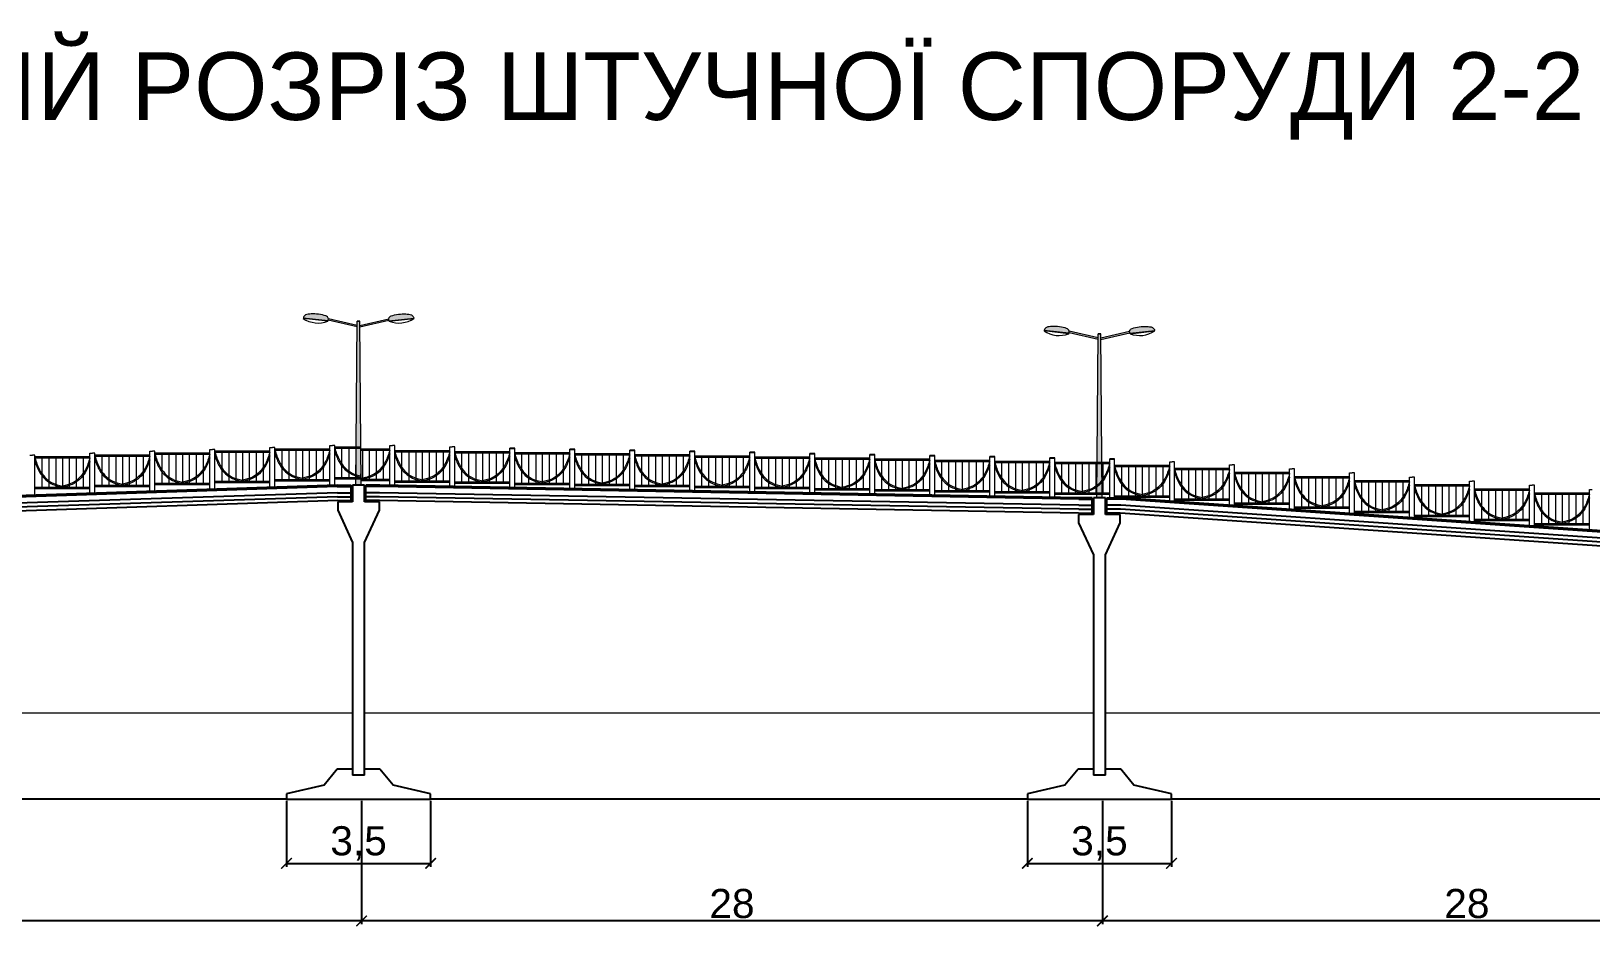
# Model space of a CAD drawing. Header units: millimetres. Extents: x -2123 to 5424, y -1286 to 835.
# Drawn here: x 4724.5 to 4783.4, y -855 to -821.2 of the extents above; entities that cross this region are included whole.
import ezdxf

# ---------------------------------------------------------------- set-up
doc = ezdxf.new("R2010")
doc.units = ezdxf.units.MM
doc.layers.get('0').update_dxf_attribs({"lineweight": 15})
doc.layers.add('дорога', color=126, linetype='Continuous', lineweight=25)
doc.layers.add('Текст', color=7, linetype='Continuous', lineweight=15)
doc.layers.add('размери', color=250, linetype='Continuous')
doc.layers.add('розрізи', color=7, linetype='Continuous')
doc.styles.get("Standard").update_dxf_attribs({"font": 'arial.ttf'})
doc.dimstyles.new('Переход', dxfattribs={"dimscale": 0.1, "dimtxt": 11, "dimasz": 4, "dimexe": 1.25, "dimexo": 0.625, "dimgap": 0.9, "dimtad": 1, "dimtxsty": 'Standard', "dimblk": 'ARCHTICK', "dimcen": 2.5, "dimadec": 0, "dimazin": 0, "dimtfac": 1, "dimtmove": 0, "dimatfit": 3, "dimldrblk": 'ARCHTICK', "dimfxl": 1, "dimarcsym": 0})

# ---------------------------------------------------------------- blocks, each defined once
blk = doc.blocks.new('_ArchTick')
at = {"color": 0, "linetype": 'ByBlock', "const_width": 0.15}
blk.add_lwpolyline([(-0.5, -0.5), (0.5, 0.5)], dxfattribs=at)
blk = doc.blocks.new('*D855')
at = {"layer": 'Defpoints', "color": 0, "lineweight": 20, "transparency": 16777216}
for p in [(4762.142, -850.188), (4767.59, -850.188), (4767.59, -852.616)]:
    blk.add_point(p, dxfattribs=at)
at = {"layer": 'Текст', "color": 0, "lineweight": -2, "transparency": 16777216}
for p, q in [((4762.142, -850.25), (4762.142, -852.741)), ((4767.59, -850.25), (4767.59, -852.741)), ((4762.142, -852.616), (4767.59, -852.616))]:
    blk.add_line(p, q, dxfattribs=at)
at = {"layer": 'Текст', "color": 0, "lineweight": -2, "transparency": 16777216, "xscale": 0.4, "yscale": 0.4, "zscale": 0.4, "rotation": 180}
blk.add_blockref('_ArchTick', (4762.142, -852.616), dxfattribs=at)
at = {"layer": 'Текст', "color": 0, "lineweight": -2, "transparency": 16777216, "xscale": 0.4, "yscale": 0.4, "zscale": 0.4}
blk.add_blockref('_ArchTick', (4767.59, -852.616), dxfattribs=at)
at = {"layer": 'Текст', "color": 0, "transparency": 16777216, "insert": (4764.866, -851.865), "char_height": 1.1, "attachment_point": 5}
blk.add_mtext('3,5', dxfattribs=at)
blk = doc.blocks.new('*D857')
at = {"layer": 'Defpoints', "color": 0, "lineweight": 20, "transparency": 16777216}
for p in [(4764.979, -850.188), (4792.979, -850.188), (4764.979, -854.791)]:
    blk.add_point(p, dxfattribs=at)
at = {"layer": 'Текст', "color": 0, "lineweight": -2, "transparency": 16777216}
for p, q in [((4764.979, -850.25), (4764.979, -854.916)), ((4792.979, -850.25), (4792.979, -854.916)), ((4792.979, -854.791), (4764.979, -854.791))]:
    blk.add_line(p, q, dxfattribs=at)
at = {"layer": 'Текст', "color": 0, "lineweight": -2, "transparency": 16777216, "xscale": 0.4, "yscale": 0.4, "zscale": 0.4, "rotation": 180}
blk.add_blockref('_ArchTick', (4764.979, -854.791), dxfattribs=at)
at = {"layer": 'Текст', "color": 0, "lineweight": -2, "transparency": 16777216, "xscale": 0.4, "yscale": 0.4, "zscale": 0.4}
blk.add_blockref('_ArchTick', (4792.979, -854.791), dxfattribs=at)
at = {"layer": 'Текст', "color": 0, "transparency": 16777216, "insert": (4778.754, -854.139), "char_height": 1.1, "attachment_point": 5}
blk.add_mtext('28', dxfattribs=at)
blk = doc.blocks.new('*D858')
at = {"layer": 'Defpoints', "color": 0, "lineweight": 20, "transparency": 16777216}
for p in [(4736.979, -850.188), (4764.979, -850.188), (4736.979, -854.791)]:
    blk.add_point(p, dxfattribs=at)
at = {"layer": 'Текст', "color": 0, "lineweight": -2, "transparency": 16777216}
for p, q in [((4736.979, -850.25), (4736.979, -854.916)), ((4764.979, -850.25), (4764.979, -854.916)), ((4764.979, -854.791), (4736.979, -854.791))]:
    blk.add_line(p, q, dxfattribs=at)
at = {"layer": 'Текст', "color": 0, "lineweight": -2, "transparency": 16777216, "xscale": 0.4, "yscale": 0.4, "zscale": 0.4, "rotation": 180}
blk.add_blockref('_ArchTick', (4736.979, -854.791), dxfattribs=at)
at = {"layer": 'Текст', "color": 0, "lineweight": -2, "transparency": 16777216, "xscale": 0.4, "yscale": 0.4, "zscale": 0.4}
blk.add_blockref('_ArchTick', (4764.979, -854.791), dxfattribs=at)
at = {"layer": 'Текст', "color": 0, "transparency": 16777216, "insert": (4750.979, -854.139), "char_height": 1.1, "attachment_point": 5}
blk.add_mtext('28', dxfattribs=at)
blk = doc.blocks.new('*D859')
at = {"layer": 'Defpoints', "color": 0, "lineweight": 20, "transparency": 16777216}
for p in [(4708.979, -850.188), (4736.979, -850.188), (4708.979, -854.791)]:
    blk.add_point(p, dxfattribs=at)
at = {"layer": 'Текст', "color": 0, "lineweight": -2, "transparency": 16777216}
for p, q in [((4708.979, -850.25), (4708.979, -854.916)), ((4736.979, -850.25), (4736.979, -854.916)), ((4736.979, -854.791), (4708.979, -854.791))]:
    blk.add_line(p, q, dxfattribs=at)
at = {"layer": 'Текст', "color": 0, "lineweight": -2, "transparency": 16777216, "xscale": 0.4, "yscale": 0.4, "zscale": 0.4, "rotation": 180}
blk.add_blockref('_ArchTick', (4708.979, -854.791), dxfattribs=at)
at = {"layer": 'Текст', "color": 0, "lineweight": -2, "transparency": 16777216, "xscale": 0.4, "yscale": 0.4, "zscale": 0.4}
blk.add_blockref('_ArchTick', (4736.979, -854.791), dxfattribs=at)
at = {"layer": 'Текст', "color": 0, "transparency": 16777216, "insert": (4722.979, -854.139), "char_height": 1.1, "attachment_point": 5}
blk.add_mtext('28', dxfattribs=at)
blk = doc.blocks.new('*D866')
at = {"layer": 'Defpoints', "color": 0, "lineweight": 20, "transparency": 16777216}
for p in [(4734.142, -850.188), (4739.59, -850.188), (4739.59, -852.616)]:
    blk.add_point(p, dxfattribs=at)
at = {"layer": 'Текст', "color": 0, "lineweight": -2, "transparency": 16777216}
for p, q in [((4734.142, -850.25), (4734.142, -852.741)), ((4739.59, -850.25), (4739.59, -852.741)), ((4734.142, -852.616), (4739.59, -852.616))]:
    blk.add_line(p, q, dxfattribs=at)
at = {"layer": 'Текст', "color": 0, "lineweight": -2, "transparency": 16777216, "xscale": 0.4, "yscale": 0.4, "zscale": 0.4, "rotation": 180}
blk.add_blockref('_ArchTick', (4734.142, -852.616), dxfattribs=at)
at = {"layer": 'Текст', "color": 0, "lineweight": -2, "transparency": 16777216, "xscale": 0.4, "yscale": 0.4, "zscale": 0.4}
blk.add_blockref('_ArchTick', (4739.59, -852.616), dxfattribs=at)
at = {"layer": 'Текст', "color": 0, "transparency": 16777216, "insert": (4736.866, -851.865), "char_height": 1.1, "attachment_point": 5}
blk.add_mtext('3,5', dxfattribs=at)

msp = doc.modelspace()

# ---------------------------------------------------------------- hatches: boundary and pattern name
at = {"layer": 'дорога', "lineweight": 5}
h = msp.add_hatch(color=0, dxfattribs=at)
h.dxf.hatch_style = 2
h.paths.add_polyline_path([(4736.965, -838.136), (4736.767, -838.138), (4736.765, -838.335), (4736.967, -838.335)])
h.paths.add_polyline_path([(4736.815, -832.136), (4736.915, -832.136), (4736.965, -838.136), (4736.765, -838.136)])
edge = h.paths.add_edge_path()
edge.add_spline(control_points=[(4738.015, -832.116), (4738.008, -832.098), (4738.005, -832.075), (4738.004, -832.045)], knot_values=[411.134828, 411.134828, 411.134828, 411.134828, 430.443611, 430.443611, 430.443611, 430.443611], degree=3, periodic=0)
edge.add_spline(control_points=[(4738.004, -832.045), (4738.027, -831.974), (4738.089, -831.927), (4738.414, -831.859), (4738.628, -831.862), (4738.847, -831.867), (4738.93, -831.949), (4738.951, -832.006), (4738.954, -832.016)], knot_values=[0, 0, 0, 0, 32.530138, 77.21019, 130.242015, 174.657331, 196.410436, 202.267979, 202.267979, 202.267979, 202.267979], degree=3, periodic=0)
edge.add_line((4738.954, -832.016), (4738.015, -832.116))
edge = h.paths.add_edge_path()
edge.add_spline(control_points=[(4738.004, -832.045), (4738.005, -832.067), (4738.007, -832.085), (4738.01, -832.1)], knot_values=[416.32852, 416.32852, 416.32852, 416.32852, 430.443611, 430.443611, 430.443611, 430.443611], degree=3, periodic=0)
edge.add_line((4738.01, -832.1), (4736.917, -832.352))
edge.add_line((4736.917, -832.352), (4736.916, -832.292))
edge.add_line((4736.916, -832.292), (4738.004, -832.045))
edge = h.paths.add_edge_path()
edge.add_spline(control_points=[(4734.777, -832.016), (4734.78, -832.006), (4734.8, -831.949), (4734.883, -831.867), (4735.102, -831.862), (4735.316, -831.859), (4735.641, -831.927), (4735.703, -831.974), (4735.726, -832.045)], knot_values=[0, 0, 0, 0, 5.857543, 27.610648, 72.025964, 125.057789, 169.737841, 202.267979, 202.267979, 202.267979, 202.267979], degree=3, periodic=0)
edge.add_spline(control_points=[(4735.726, -832.045), (4735.725, -832.075), (4735.722, -832.098), (4735.715, -832.116)], knot_values=[411.134828, 411.134828, 411.134828, 411.134828, 430.443611, 430.443611, 430.443611, 430.443611], degree=3, periodic=0)
edge.add_line((4735.715, -832.116), (4734.777, -832.016))
edge = h.paths.add_edge_path()
edge.add_line((4736.814, -832.292), (4736.813, -832.352))
edge.add_line((4736.813, -832.352), (4735.72, -832.1))
edge.add_spline(control_points=[(4735.72, -832.1), (4735.724, -832.085), (4735.725, -832.067), (4735.726, -832.045)], knot_values=[416.32852, 416.32852, 416.32852, 416.32852, 430.443611, 430.443611, 430.443611, 430.443611], degree=3, periodic=0)
edge.add_line((4735.726, -832.045), (4736.814, -832.292))
h = msp.add_hatch(color=0, dxfattribs=at)
h.dxf.hatch_style = 2
h.paths.add_polyline_path([(4764.965, -838.609), (4764.767, -838.61), (4764.765, -838.807), (4764.967, -838.807)])
h.paths.add_polyline_path([(4764.815, -832.609), (4764.915, -832.609), (4764.965, -838.609), (4764.765, -838.609)])
edge = h.paths.add_edge_path()
edge.add_spline(control_points=[(4766.015, -832.588), (4766.008, -832.571), (4766.005, -832.547), (4766.004, -832.517)], knot_values=[411.134828, 411.134828, 411.134828, 411.134828, 430.443611, 430.443611, 430.443611, 430.443611], degree=3, periodic=0)
edge.add_spline(control_points=[(4766.004, -832.517), (4766.027, -832.446), (4766.089, -832.399), (4766.414, -832.332), (4766.628, -832.334), (4766.847, -832.34), (4766.93, -832.421), (4766.951, -832.478), (4766.954, -832.489)], knot_values=[0, 0, 0, 0, 32.530138, 77.21019, 130.242015, 174.657331, 196.410436, 202.267979, 202.267979, 202.267979, 202.267979], degree=3, periodic=0)
edge.add_line((4766.954, -832.489), (4766.015, -832.588))
edge = h.paths.add_edge_path()
edge.add_spline(control_points=[(4766.004, -832.517), (4766.005, -832.539), (4766.007, -832.557), (4766.01, -832.573)], knot_values=[416.32852, 416.32852, 416.32852, 416.32852, 430.443611, 430.443611, 430.443611, 430.443611], degree=3, periodic=0)
edge.add_line((4766.01, -832.573), (4764.917, -832.825))
edge.add_line((4764.917, -832.825), (4764.916, -832.765))
edge.add_line((4764.916, -832.765), (4766.004, -832.517))
edge = h.paths.add_edge_path()
edge.add_spline(control_points=[(4762.777, -832.489), (4762.78, -832.478), (4762.8, -832.421), (4762.883, -832.34), (4763.102, -832.334), (4763.316, -832.332), (4763.641, -832.399), (4763.703, -832.446), (4763.726, -832.517)], knot_values=[0, 0, 0, 0, 5.857543, 27.610648, 72.025964, 125.057789, 169.737841, 202.267979, 202.267979, 202.267979, 202.267979], degree=3, periodic=0)
edge.add_spline(control_points=[(4763.726, -832.517), (4763.725, -832.547), (4763.722, -832.571), (4763.715, -832.588)], knot_values=[411.134828, 411.134828, 411.134828, 411.134828, 430.443611, 430.443611, 430.443611, 430.443611], degree=3, periodic=0)
edge.add_line((4763.715, -832.588), (4762.777, -832.489))
edge = h.paths.add_edge_path()
edge.add_line((4764.814, -832.765), (4764.813, -832.825))
edge.add_line((4764.813, -832.825), (4763.72, -832.573))
edge.add_spline(control_points=[(4763.72, -832.573), (4763.724, -832.557), (4763.725, -832.539), (4763.726, -832.517)], knot_values=[416.32852, 416.32852, 416.32852, 416.32852, 430.443611, 430.443611, 430.443611, 430.443611], degree=3, periodic=0)
edge.add_line((4763.726, -832.517), (4764.814, -832.765))

# ---------------------------------------------------------------- linework, layer by layer
at = {"color": 0}
for p, q in [((4709.091, -846.925), (4736.641, -846.925)), ((4737.091, -846.925), (4764.641, -846.925)), ((4765.091, -846.925), (4792.641, -846.925))]:
    msp.add_line(p, q, dxfattribs=at)
at = {"layer": 'дорога', "color": 0, "lineweight": 5}
for p, q in [((4735.703, -832.135), (4734.773, -832.033)), ((4735.715, -832.116), (4734.777, -832.016)), ((4736.813, -832.352), (4735.72, -832.1)), ((4736.814, -832.292), (4735.726, -832.045)), ((4736.765, -838.335), (4736.815, -832.136)), ((4736.815, -832.136), (4736.915, -832.136)), ((4736.915, -832.136), (4736.815, -832.136)), ((4736.967, -838.335), (4736.915, -832.136)), ((4736.916, -832.292), (4738.004, -832.045)), ((4736.917, -832.352), (4738.01, -832.1)), ((4738.015, -832.116), (4738.954, -832.016)), ((4738.028, -832.135), (4738.957, -832.033)), ((4736.812, -832.521), (4736.812, -832.521)), ((4736.918, -832.521), (4736.918, -832.521)), ((4763.703, -832.607), (4762.773, -832.505)), ((4763.715, -832.588), (4762.777, -832.489)), ((4764.813, -832.825), (4763.72, -832.573)), ((4764.814, -832.765), (4763.726, -832.517)), ((4764.765, -838.807), (4764.815, -832.609)), ((4764.815, -832.609), (4764.915, -832.609)), ((4764.915, -832.609), (4764.815, -832.609)), ((4764.967, -838.807), (4764.915, -832.609)), ((4764.916, -832.765), (4766.004, -832.517)), ((4764.917, -832.825), (4766.01, -832.573)), ((4766.015, -832.588), (4766.954, -832.489)), ((4766.028, -832.607), (4766.957, -832.505)), ((4764.812, -832.993), (4764.812, -832.993)), ((4764.918, -832.993), (4764.918, -832.993)), ((4731.248, -838.491), (4731.248, -836.976)), ((4731.248, -836.976), (4731.342, -836.976)), ((4731.436, -836.976), (4731.342, -836.976)), ((4731.436, -836.976), (4731.342, -836.976)), ((4731.436, -838.485), (4731.436, -836.976)), ((4733.515, -838.418), (4733.515, -836.902)), ((4733.515, -836.902), (4733.609, -836.902)), ((4733.703, -836.902), (4733.609, -836.902)), ((4733.703, -836.902), (4733.609, -836.902)), ((4733.703, -838.412), (4733.703, -836.902)), ((4733.703, -836.957), (4735.782, -836.957)), ((4735.782, -838.344), (4735.782, -836.828)), ((4735.782, -836.828), (4735.876, -836.828)), ((4735.97, -836.828), (4735.876, -836.828)), ((4735.97, -836.828), (4735.876, -836.828)), ((4735.97, -838.338), (4735.97, -836.828)), ((4735.97, -836.883), (4736.955, -836.883)), ((4735.97, -836.933), (4736.955, -836.933)), ((4736.227, -836.933), (4736.227, -838.037)), ((4736.493, -836.933), (4736.493, -838.037)), ((4736.759, -836.933), (4736.759, -838.037)), ((4736.955, -836.955), (4738.049, -836.955)), ((4738.049, -838.342), (4738.049, -836.826)), ((4738.049, -836.826), (4738.143, -836.826)), ((4738.237, -836.826), (4738.143, -836.826)), ((4738.237, -836.826), (4738.143, -836.826)), ((4738.237, -838.345), (4738.237, -836.826)), ((4740.316, -838.386), (4740.316, -836.886)), ((4740.316, -836.886), (4740.41, -836.886)), ((4740.504, -836.886), (4740.41, -836.886)), ((4740.504, -838.386), (4740.504, -836.886)), ((4740.504, -838.386), (4740.504, -836.886)), ((4742.583, -838.426), (4742.583, -836.926)), ((4742.771, -838.426), (4742.771, -836.926)), ((4742.771, -838.426), (4742.771, -836.926)), ((4744.85, -838.467), (4744.85, -836.967)), ((4745.038, -838.467), (4745.038, -836.967)), ((4745.038, -838.467), (4745.038, -836.967)), ((4724.447, -837.197), (4724.541, -837.197)), ((4724.635, -837.197), (4724.541, -837.197)), ((4724.635, -837.197), (4724.541, -837.197)), ((4724.635, -838.707), (4724.635, -837.197)), ((4724.635, -837.252), (4726.714, -837.252)), ((4724.635, -837.302), (4726.714, -837.302)), ((4724.892, -837.302), (4724.892, -838.406)), ((4725.157, -837.302), (4725.157, -838.406)), ((4725.423, -837.302), (4725.423, -838.406)), ((4725.674, -837.302), (4725.674, -838.406)), ((4725.93, -837.302), (4725.93, -838.406)), ((4726.196, -837.302), (4726.196, -838.406)), ((4726.461, -837.302), (4726.461, -838.406)), ((4726.714, -838.639), (4726.714, -837.123)), ((4726.714, -837.123), (4726.808, -837.123)), ((4726.902, -837.123), (4726.808, -837.123)), ((4726.902, -837.123), (4726.808, -837.123)), ((4726.902, -838.633), (4726.902, -837.123)), ((4726.902, -837.179), (4728.981, -837.179)), ((4726.902, -837.229), (4728.981, -837.229)), ((4727.159, -837.229), (4727.159, -838.332)), ((4727.425, -837.229), (4727.425, -838.332)), ((4727.69, -837.229), (4727.69, -838.332)), ((4727.941, -837.229), (4727.941, -838.332)), ((4728.197, -837.229), (4728.197, -838.332)), ((4728.463, -837.229), (4728.463, -838.332)), ((4728.728, -837.229), (4728.728, -838.332)), ((4728.981, -838.565), (4728.981, -837.049)), ((4728.981, -837.049), (4729.075, -837.049)), ((4729.169, -837.049), (4729.075, -837.049)), ((4729.169, -837.049), (4729.075, -837.049)), ((4729.169, -838.559), (4729.169, -837.049)), ((4729.169, -837.105), (4731.248, -837.105)), ((4729.169, -837.155), (4731.248, -837.155)), ((4729.426, -837.155), (4729.426, -838.258)), ((4729.692, -837.155), (4729.692, -838.258)), ((4729.957, -837.155), (4729.957, -838.258)), ((4730.208, -837.155), (4730.208, -838.258)), ((4730.464, -837.155), (4730.464, -838.258)), ((4730.73, -837.155), (4730.73, -838.258)), ((4730.995, -837.155), (4730.995, -838.258)), ((4731.436, -837.031), (4733.515, -837.031)), ((4731.436, -837.081), (4733.515, -837.081)), ((4731.693, -837.081), (4731.693, -838.184)), ((4731.959, -837.081), (4731.959, -838.184)), ((4732.224, -837.081), (4732.224, -838.184)), ((4732.475, -837.081), (4732.475, -838.184)), ((4732.731, -837.081), (4732.731, -838.184)), ((4732.997, -837.081), (4732.997, -838.184)), ((4733.263, -837.081), (4733.263, -838.184)), ((4733.703, -837.007), (4735.782, -837.007)), ((4733.96, -837.007), (4733.96, -838.11)), ((4734.226, -837.007), (4734.226, -838.11)), ((4734.491, -837.007), (4734.491, -838.11)), ((4734.742, -837.007), (4734.742, -838.11)), ((4734.998, -837.007), (4734.998, -838.11)), ((4735.264, -837.007), (4735.264, -838.11)), ((4735.53, -837.007), (4735.53, -838.11)), ((4736.956, -837.005), (4738.049, -837.005)), ((4737.009, -837.005), (4737.009, -838.108)), ((4737.265, -837.005), (4737.265, -838.108)), ((4737.531, -837.005), (4737.531, -838.108)), ((4737.797, -837.005), (4737.797, -838.108)), ((4738.237, -837.015), (4740.316, -837.015)), ((4738.237, -837.065), (4740.316, -837.065)), ((4738.494, -837.065), (4738.494, -838.168)), ((4738.76, -837.065), (4738.76, -838.168)), ((4739.026, -837.065), (4739.026, -838.168)), ((4739.276, -837.065), (4739.276, -838.168)), ((4739.532, -837.065), (4739.532, -838.168)), ((4739.798, -837.065), (4739.798, -838.168)), ((4740.064, -837.065), (4740.064, -838.168)), ((4740.504, -837.055), (4742.583, -837.055)), ((4740.504, -837.105), (4742.583, -837.105)), ((4740.761, -837.105), (4740.761, -838.209)), ((4741.027, -837.105), (4741.027, -838.209)), ((4741.293, -837.105), (4741.293, -838.209)), ((4741.544, -837.105), (4741.544, -838.209)), ((4741.799, -837.105), (4741.799, -838.209)), ((4742.065, -837.105), (4742.065, -838.209)), ((4742.331, -837.105), (4742.331, -838.209)), ((4742.771, -837.096), (4744.85, -837.096)), ((4742.771, -837.146), (4744.85, -837.146)), ((4743.028, -837.146), (4743.028, -838.249)), ((4743.294, -837.146), (4743.294, -838.249)), ((4743.56, -837.146), (4743.56, -838.249)), ((4743.811, -837.146), (4743.811, -838.249)), ((4744.066, -837.146), (4744.066, -838.249)), ((4744.332, -837.146), (4744.332, -838.249)), ((4744.598, -837.146), (4744.598, -838.249)), ((4745.038, -837.136), (4747.117, -837.136)), ((4745.038, -837.186), (4747.117, -837.186)), ((4745.295, -837.186), (4745.295, -838.29)), ((4745.561, -837.186), (4745.561, -838.29)), ((4745.827, -837.186), (4745.827, -838.29)), ((4746.078, -837.186), (4746.078, -838.29)), ((4746.333, -837.186), (4746.333, -838.29)), ((4746.599, -837.186), (4746.599, -838.29)), ((4746.865, -837.186), (4746.865, -838.29)), ((4747.117, -838.507), (4747.117, -837.007)), ((4747.305, -838.507), (4747.305, -837.007)), ((4747.305, -838.507), (4747.305, -837.007)), ((4747.305, -837.177), (4749.384, -837.177)), ((4747.305, -837.227), (4749.384, -837.227)), ((4747.562, -837.227), (4747.562, -838.33)), ((4747.828, -837.227), (4747.828, -838.33)), ((4748.094, -837.227), (4748.094, -838.33)), ((4748.345, -837.227), (4748.345, -838.33)), ((4748.601, -837.227), (4748.601, -838.33)), ((4748.866, -837.227), (4748.866, -838.33)), ((4749.132, -837.227), (4749.132, -838.33)), ((4749.384, -838.548), (4749.384, -837.048)), ((4749.572, -838.548), (4749.572, -837.048)), ((4749.572, -838.548), (4749.572, -837.048)), ((4749.572, -837.217), (4751.651, -837.217)), ((4749.572, -837.267), (4751.651, -837.267)), ((4749.829, -837.267), (4749.829, -838.371)), ((4750.095, -837.267), (4750.095, -838.371)), ((4750.361, -837.267), (4750.361, -838.371)), ((4750.612, -837.267), (4750.612, -838.371)), ((4750.868, -837.267), (4750.868, -838.371)), ((4751.133, -837.267), (4751.133, -838.371)), ((4751.399, -837.267), (4751.399, -838.371)), ((4751.651, -838.588), (4751.651, -837.088)), ((4751.839, -838.588), (4751.839, -837.088)), ((4751.839, -838.588), (4751.839, -837.088)), ((4751.839, -837.258), (4753.918, -837.258)), ((4751.839, -837.308), (4753.918, -837.308)), ((4752.096, -837.308), (4752.096, -838.411)), ((4752.362, -837.308), (4752.362, -838.411)), ((4752.628, -837.308), (4752.628, -838.411)), ((4752.879, -837.308), (4752.879, -838.411)), ((4753.135, -837.308), (4753.135, -838.411)), ((4753.4, -837.308), (4753.4, -838.411)), ((4753.666, -837.308), (4753.666, -838.411)), ((4753.918, -838.629), (4753.918, -837.129)), ((4754.106, -838.629), (4754.106, -837.129)), ((4754.106, -838.629), (4754.106, -837.129)), ((4754.106, -837.298), (4756.185, -837.298)), ((4754.106, -837.348), (4756.185, -837.348)), ((4754.364, -837.348), (4754.364, -838.452)), ((4754.629, -837.348), (4754.629, -838.452)), ((4754.895, -837.348), (4754.895, -838.452)), ((4755.146, -837.348), (4755.146, -838.452)), ((4755.402, -837.348), (4755.402, -838.452)), ((4755.667, -837.348), (4755.667, -838.452)), ((4755.933, -837.348), (4755.933, -838.452)), ((4756.185, -838.669), (4756.185, -837.169)), ((4756.373, -838.669), (4756.373, -837.169)), ((4756.373, -838.669), (4756.373, -837.169)), ((4756.373, -837.339), (4758.452, -837.339)), ((4756.373, -837.389), (4758.452, -837.389)), ((4756.631, -837.389), (4756.631, -838.492)), ((4756.896, -837.389), (4756.896, -838.492)), ((4757.162, -837.389), (4757.162, -838.492)), ((4757.413, -837.389), (4757.413, -838.492)), ((4757.669, -837.389), (4757.669, -838.492)), ((4757.934, -837.389), (4757.934, -838.492)), ((4758.2, -837.389), (4758.2, -838.492)), ((4758.452, -838.71), (4758.452, -837.21)), ((4758.641, -838.71), (4758.641, -837.21)), ((4758.641, -838.71), (4758.641, -837.21)), ((4758.641, -837.379), (4760.72, -837.379)), ((4758.641, -837.429), (4760.72, -837.429)), ((4758.898, -837.429), (4758.898, -838.533)), ((4759.163, -837.429), (4759.163, -838.533)), ((4759.429, -837.429), (4759.429, -838.533)), ((4759.68, -837.429), (4759.68, -838.533)), ((4759.936, -837.429), (4759.936, -838.533)), ((4760.202, -837.429), (4760.202, -838.533)), ((4760.467, -837.429), (4760.467, -838.533)), ((4760.72, -838.75), (4760.72, -837.25)), ((4760.908, -838.75), (4760.908, -837.25)), ((4760.908, -838.75), (4760.908, -837.25)), ((4760.908, -837.42), (4762.987, -837.42)), ((4760.908, -837.47), (4762.987, -837.47)), ((4761.165, -837.47), (4761.165, -838.573)), ((4761.43, -837.47), (4761.43, -838.573)), ((4761.696, -837.47), (4761.696, -838.573)), ((4761.947, -837.47), (4761.947, -838.573)), ((4762.203, -837.47), (4762.203, -838.573)), ((4762.469, -837.47), (4762.469, -838.573)), ((4762.734, -837.47), (4762.734, -838.573)), ((4762.987, -838.791), (4762.987, -837.291)), ((4763.175, -838.791), (4763.175, -837.291)), ((4763.175, -838.791), (4763.175, -837.291)), ((4763.175, -837.46), (4765.254, -837.46)), ((4763.175, -837.51), (4765.254, -837.51)), ((4763.432, -837.51), (4763.432, -838.614)), ((4763.698, -837.51), (4763.698, -838.614)), ((4763.963, -837.51), (4763.963, -838.614)), ((4764.214, -837.51), (4764.214, -838.614)), ((4764.47, -837.51), (4764.47, -838.614)), ((4764.736, -837.51), (4764.736, -838.614)), ((4765.001, -837.51), (4765.001, -838.614)), ((4765.254, -838.807), (4765.254, -837.331)), ((4765.442, -838.807), (4765.442, -837.331)), ((4765.442, -838.807), (4765.442, -837.331)), ((4765.442, -837.574), (4767.521, -837.574)), ((4767.521, -838.932), (4767.521, -837.445)), ((4767.521, -837.445), (4767.615, -837.445)), ((4767.709, -837.445), (4767.615, -837.445)), ((4767.709, -837.445), (4767.615, -837.445)), ((4767.709, -838.945), (4767.709, -837.445)), ((4769.788, -839.087), (4769.788, -837.558)), ((4769.788, -837.558), (4769.882, -837.558)), ((4769.976, -837.558), (4769.882, -837.558)), ((4769.976, -837.558), (4769.882, -837.558)), ((4769.976, -839.1), (4769.976, -837.558)), ((4733.703, -838.11), (4735.782, -838.11)), ((4733.703, -838.16), (4735.782, -838.16)), ((4735.97, -838.037), (4736.964, -838.037)), ((4735.97, -838.087), (4736.965, -838.087)), ((4736.965, -838.108), (4738.049, -838.108)), ((4736.965, -838.158), (4738.049, -838.158)), ((4738.237, -838.168), (4740.316, -838.168)), ((4765.442, -837.624), (4767.521, -837.624)), ((4765.699, -837.624), (4765.699, -838.727)), ((4765.965, -837.624), (4765.965, -838.727)), ((4766.23, -837.624), (4766.23, -838.727)), ((4766.481, -837.624), (4766.481, -838.727)), ((4766.737, -837.624), (4766.737, -838.727)), ((4767.003, -837.624), (4767.003, -838.727)), ((4767.268, -837.624), (4767.268, -838.727)), ((4767.709, -837.688), (4769.788, -837.688)), ((4767.709, -837.738), (4769.788, -837.738)), ((4767.966, -837.738), (4767.966, -838.841)), ((4768.232, -837.738), (4768.232, -838.841)), ((4768.497, -837.738), (4768.497, -838.841)), ((4768.748, -837.738), (4768.748, -838.841)), ((4769.004, -837.738), (4769.004, -838.841)), ((4769.27, -837.738), (4769.27, -838.841)), ((4769.536, -837.738), (4769.536, -838.841)), ((4769.976, -837.843), (4772.055, -837.843)), ((4769.976, -837.893), (4772.055, -837.893)), ((4770.233, -837.893), (4770.233, -838.996)), ((4770.499, -837.893), (4770.499, -838.996)), ((4770.764, -837.893), (4770.764, -838.996)), ((4771.015, -837.893), (4771.015, -838.996)), ((4771.271, -837.893), (4771.271, -838.996)), ((4771.537, -837.893), (4771.537, -838.996)), ((4771.803, -837.893), (4771.803, -838.996)), ((4772.055, -839.242), (4772.055, -837.714)), ((4772.055, -837.714), (4772.149, -837.714)), ((4772.243, -837.714), (4772.149, -837.714)), ((4772.243, -837.714), (4772.149, -837.714)), ((4772.243, -839.255), (4772.243, -837.714)), ((4772.243, -837.998), (4774.322, -837.998)), ((4772.243, -838.048), (4774.322, -838.048)), ((4772.5, -838.048), (4772.5, -839.151)), ((4772.766, -838.048), (4772.766, -839.151)), ((4773.031, -838.048), (4773.031, -839.151)), ((4773.282, -838.048), (4773.282, -839.151)), ((4773.538, -838.048), (4773.538, -839.151)), ((4773.804, -838.048), (4773.804, -839.151)), ((4774.07, -838.048), (4774.07, -839.151)), ((4774.322, -839.398), (4774.322, -837.869)), ((4774.322, -837.869), (4774.416, -837.869)), ((4774.51, -837.869), (4774.416, -837.869)), ((4774.51, -837.869), (4774.416, -837.869)), ((4774.51, -839.41), (4774.51, -837.869)), ((4774.51, -838.153), (4776.589, -838.153)), ((4776.589, -839.553), (4776.589, -838.024)), ((4776.589, -838.024), (4776.683, -838.024)), ((4776.777, -838.024), (4776.683, -838.024)), ((4776.777, -838.024), (4776.683, -838.024)), ((4776.777, -839.566), (4776.777, -838.024)), ((4724.635, -838.406), (4726.714, -838.406)), ((4724.635, -838.456), (4726.714, -838.456)), ((4726.902, -838.332), (4728.981, -838.332)), ((4726.902, -838.382), (4728.981, -838.382)), ((4729.169, -838.258), (4731.248, -838.258)), ((4729.169, -838.308), (4731.248, -838.308)), ((4731.436, -838.184), (4733.515, -838.184)), ((4731.436, -838.234), (4733.515, -838.234)), ((4738.237, -838.218), (4740.316, -838.218)), ((4740.504, -838.209), (4742.583, -838.209)), ((4740.504, -838.259), (4742.583, -838.259)), ((4742.771, -838.249), (4744.85, -838.249)), ((4742.771, -838.299), (4744.85, -838.299)), ((4745.038, -838.29), (4747.117, -838.29)), ((4745.038, -838.34), (4747.117, -838.34)), ((4747.305, -838.33), (4749.384, -838.33)), ((4747.305, -838.38), (4749.384, -838.38)), ((4749.572, -838.371), (4751.651, -838.371)), ((4749.572, -838.421), (4751.651, -838.421)), ((4751.839, -838.411), (4753.918, -838.411)), ((4751.839, -838.461), (4753.918, -838.461)), ((4754.106, -838.452), (4756.185, -838.452)), ((4754.106, -838.502), (4756.185, -838.502)), ((4756.373, -838.492), (4758.452, -838.492)), ((4756.373, -838.542), (4758.452, -838.542)), ((4758.641, -838.533), (4760.72, -838.533)), ((4758.641, -838.583), (4760.72, -838.583)), ((4760.908, -838.573), (4762.987, -838.573)), ((4760.908, -838.623), (4762.987, -838.623)), ((4763.175, -838.614), (4765.254, -838.614)), ((4763.175, -838.664), (4765.254, -838.664)), ((4765.442, -838.727), (4767.521, -838.727)), ((4774.51, -838.203), (4776.589, -838.203)), ((4774.767, -838.203), (4774.767, -839.306)), ((4775.033, -838.203), (4775.033, -839.306)), ((4775.299, -838.203), (4775.299, -839.306)), ((4775.549, -838.203), (4775.549, -839.306)), ((4775.805, -838.203), (4775.805, -839.306)), ((4776.071, -838.203), (4776.071, -839.306)), ((4776.337, -838.203), (4776.337, -839.306)), ((4776.777, -838.308), (4778.856, -838.308)), ((4776.777, -838.358), (4778.856, -838.358)), ((4777.034, -838.358), (4777.034, -839.462)), ((4777.3, -838.358), (4777.3, -839.462)), ((4777.566, -838.358), (4777.566, -839.462)), ((4777.816, -838.358), (4777.816, -839.462)), ((4778.072, -838.358), (4778.072, -839.462)), ((4778.338, -838.358), (4778.338, -839.462)), ((4778.604, -838.358), (4778.604, -839.462)), ((4778.856, -839.708), (4778.856, -838.179)), ((4778.856, -838.179), (4778.95, -838.179)), ((4779.044, -838.179), (4778.95, -838.179)), ((4779.044, -838.179), (4778.95, -838.179)), ((4779.044, -839.721), (4779.044, -838.179)), ((4779.044, -838.463), (4781.123, -838.463)), ((4779.044, -838.513), (4781.123, -838.513)), ((4779.301, -838.513), (4779.301, -839.617)), ((4779.567, -838.513), (4779.567, -839.617)), ((4779.833, -838.513), (4779.833, -839.617)), ((4780.084, -838.513), (4780.084, -839.617)), ((4780.339, -838.513), (4780.339, -839.617)), ((4780.605, -838.513), (4780.605, -839.617)), ((4780.871, -838.513), (4780.871, -839.617)), ((4781.123, -839.863), (4781.123, -838.334)), ((4781.123, -838.334), (4781.217, -838.334)), ((4781.311, -838.334), (4781.217, -838.334)), ((4781.311, -838.334), (4781.217, -838.334)), ((4781.311, -839.876), (4781.311, -838.334)), ((4781.311, -838.619), (4783.39, -838.619)), ((4781.311, -838.669), (4783.39, -838.669)), ((4781.568, -838.669), (4781.568, -839.772)), ((4781.834, -838.669), (4781.834, -839.772)), ((4782.1, -838.669), (4782.1, -839.772)), ((4782.351, -838.669), (4782.351, -839.772)), ((4782.606, -838.669), (4782.606, -839.772)), ((4782.872, -838.669), (4782.872, -839.772)), ((4783.138, -838.669), (4783.138, -839.772)), ((4783.39, -840.018), (4783.39, -838.489)), ((4783.39, -838.489), (4783.484, -838.489)), ((4765.442, -838.777), (4767.521, -838.777)), ((4767.709, -838.841), (4769.788, -838.841)), ((4767.709, -838.891), (4769.788, -838.891)), ((4769.976, -838.996), (4772.055, -838.996)), ((4769.976, -839.046), (4772.055, -839.046)), ((4772.243, -839.151), (4774.322, -839.151)), ((4772.243, -839.201), (4774.322, -839.201)), ((4774.51, -839.306), (4776.589, -839.306)), ((4774.51, -839.356), (4776.589, -839.356)), ((4776.777, -839.462), (4778.856, -839.462)), ((4776.777, -839.512), (4778.856, -839.512)), ((4779.044, -839.617), (4781.123, -839.617)), ((4779.044, -839.667), (4781.123, -839.667)), ((4781.311, -839.772), (4783.39, -839.772)), ((4781.311, -839.822), (4783.39, -839.822))]:
    msp.add_line(p, q, dxfattribs=at)
for centre, start, end in [((4735.335, -831.202), 235.91908, 291.52353), ((4738.395, -831.202), 248.47647, 304.08092), ((4763.335, -831.675), 235.91908, 291.52353), ((4766.395, -831.675), 248.47647, 304.08092)]:
    msp.add_arc(centre, 1.002, start, end, dxfattribs=at)
for points, knots in [([(4735.726, -832.045), (4735.703, -831.974), (4735.641, -831.927), (4735.316, -831.859), (4735.102, -831.862), (4734.883, -831.867), (4734.797, -831.953), (4734.775, -832.019), (4734.773, -832.033)], [0, 0, 0, 0, 32.530138, 77.21019, 130.242015, 174.657331, 196.410436, 205.373259, 205.373259, 205.373259, 205.373259]), ([(4735.703, -832.135), (4735.703, -832.134), (4735.72, -832.117), (4735.725, -832.086), (4735.726, -832.045)], [402.843137, 402.843137, 402.843137, 402.843137, 403.371236, 430.443611, 430.443611, 430.443611, 430.443611]), ([(4738.004, -832.045), (4738.027, -831.974), (4738.089, -831.927), (4738.414, -831.859), (4738.628, -831.862), (4738.847, -831.867), (4738.934, -831.953), (4738.955, -832.019), (4738.957, -832.033)], [0, 0, 0, 0, 32.530138, 77.21019, 130.242015, 174.657331, 196.410436, 205.373259, 205.373259, 205.373259, 205.373259]), ([(4738.028, -832.135), (4738.027, -832.134), (4738.01, -832.117), (4738.006, -832.086), (4738.004, -832.045)], [402.843137, 402.843137, 402.843137, 402.843137, 403.371236, 430.443611, 430.443611, 430.443611, 430.443611]), ([(4763.726, -832.517), (4763.703, -832.446), (4763.641, -832.399), (4763.316, -832.332), (4763.102, -832.334), (4762.883, -832.34), (4762.797, -832.425), (4762.775, -832.491), (4762.773, -832.505)], [0, 0, 0, 0, 32.530138, 77.21019, 130.242015, 174.657331, 196.410436, 205.373259, 205.373259, 205.373259, 205.373259]), ([(4763.703, -832.607), (4763.703, -832.607), (4763.72, -832.589), (4763.725, -832.559), (4763.726, -832.517)], [402.843137, 402.843137, 402.843137, 402.843137, 403.371236, 430.443611, 430.443611, 430.443611, 430.443611]), ([(4766.004, -832.517), (4766.027, -832.446), (4766.089, -832.399), (4766.414, -832.332), (4766.628, -832.334), (4766.847, -832.34), (4766.934, -832.425), (4766.955, -832.491), (4766.957, -832.505)], [0, 0, 0, 0, 32.530138, 77.21019, 130.242015, 174.657331, 196.410436, 205.373259, 205.373259, 205.373259, 205.373259]), ([(4766.028, -832.607), (4766.027, -832.607), (4766.01, -832.589), (4766.006, -832.559), (4766.004, -832.517)], [402.843137, 402.843137, 402.843137, 402.843137, 403.371236, 430.443611, 430.443611, 430.443611, 430.443611]), ([(4735.97, -836.933), (4736.018, -837.084), (4736.138, -837.453), (4736.505, -837.867), (4736.847, -837.957), (4736.964, -837.985)], [0, 0, 0, 0, 0.4744, 1.16735, 1.525154, 1.525154, 1.525154, 1.525154]), ([(4735.97, -837.071), (4736.022, -837.215), (4736.149, -837.565), (4736.53, -837.924), (4736.854, -838.003), (4736.964, -838.027)], [0, 0, 0, 0, 0.457419, 1.114137, 1.451089, 1.451089, 1.451089, 1.451089])]:
    msp.add_open_spline(points, degree=3, knots=knots, dxfattribs=at)
for points in [[(4724.635, -837.302), (4724.807, -837.744), (4725.289, -838.242), (4725.674, -838.364)], [(4724.635, -837.441), (4724.819, -837.859), (4725.306, -838.299), (4725.674, -838.406)], [(4726.714, -837.302), (4726.541, -837.744), (4726.059, -838.242), (4725.674, -838.364)], [(4726.714, -837.441), (4726.529, -837.859), (4726.042, -838.299), (4725.674, -838.406)], [(4726.902, -837.229), (4727.074, -837.671), (4727.556, -838.168), (4727.941, -838.291)], [(4726.902, -837.367), (4727.086, -837.785), (4727.573, -838.226), (4727.941, -838.332)], [(4728.981, -837.229), (4728.808, -837.671), (4728.326, -838.168), (4727.941, -838.291)], [(4728.981, -837.367), (4728.796, -837.785), (4728.309, -838.226), (4727.941, -838.332)], [(4729.169, -837.155), (4729.341, -837.597), (4729.823, -838.094), (4730.208, -838.217)], [(4729.169, -837.293), (4729.353, -837.711), (4729.84, -838.152), (4730.208, -838.258)], [(4731.248, -837.155), (4731.076, -837.597), (4730.593, -838.094), (4730.208, -838.217)], [(4731.248, -837.293), (4731.063, -837.711), (4730.576, -838.152), (4730.208, -838.258)], [(4731.436, -837.081), (4731.608, -837.523), (4732.09, -838.021), (4732.475, -838.143)], [(4731.436, -837.219), (4731.62, -837.638), (4732.108, -838.078), (4732.475, -838.184)], [(4733.515, -837.081), (4733.343, -837.523), (4732.86, -838.021), (4732.475, -838.143)], [(4733.515, -837.219), (4733.33, -837.638), (4732.843, -838.078), (4732.475, -838.184)], [(4733.703, -837.007), (4733.875, -837.449), (4734.357, -837.947), (4734.742, -838.069)], [(4733.703, -837.145), (4733.887, -837.564), (4734.375, -838.004), (4734.742, -838.11)], [(4735.782, -837.007), (4735.61, -837.449), (4735.127, -837.947), (4734.742, -838.069)], [(4735.782, -837.145), (4735.597, -837.564), (4735.11, -838.004), (4734.742, -838.11)], [(4738.049, -837.005), (4737.877, -837.447), (4737.394, -837.945), (4736.965, -838.077)], [(4738.049, -837.143), (4737.864, -837.562), (4737.377, -838.002), (4736.965, -838.108)], [(4738.237, -837.065), (4738.409, -837.507), (4738.891, -838.004), (4739.276, -838.127)], [(4738.237, -837.203), (4738.422, -837.621), (4738.909, -838.062), (4739.276, -838.168)], [(4740.316, -837.065), (4740.144, -837.507), (4739.661, -838.004), (4739.276, -838.127)], [(4740.316, -837.203), (4740.131, -837.621), (4739.644, -838.062), (4739.276, -838.168)], [(4740.504, -837.105), (4740.676, -837.547), (4741.159, -838.045), (4741.544, -838.167)], [(4740.504, -837.243), (4740.689, -837.662), (4741.176, -838.102), (4741.544, -838.209)], [(4742.583, -837.105), (4742.411, -837.547), (4741.929, -838.045), (4741.544, -838.167)], [(4742.583, -837.243), (4742.398, -837.662), (4741.911, -838.102), (4741.544, -838.209)], [(4742.771, -837.146), (4742.943, -837.588), (4743.426, -838.085), (4743.811, -838.208)], [(4742.771, -837.284), (4742.956, -837.702), (4743.443, -838.143), (4743.811, -838.249)], [(4744.85, -837.146), (4744.678, -837.588), (4744.196, -838.085), (4743.811, -838.208)], [(4744.85, -837.284), (4744.666, -837.702), (4744.178, -838.143), (4743.811, -838.249)], [(4745.038, -837.186), (4745.21, -837.628), (4745.693, -838.126), (4746.078, -838.248)], [(4745.038, -837.324), (4745.223, -837.743), (4745.71, -838.183), (4746.078, -838.29)], [(4747.117, -837.186), (4746.945, -837.628), (4746.463, -838.126), (4746.078, -838.248)], [(4747.117, -837.324), (4746.933, -837.743), (4746.445, -838.183), (4746.078, -838.29)], [(4747.305, -837.227), (4747.477, -837.669), (4747.96, -838.166), (4748.345, -838.289)], [(4747.305, -837.365), (4747.49, -837.783), (4747.977, -838.224), (4748.345, -838.33)], [(4749.384, -837.227), (4749.212, -837.669), (4748.73, -838.166), (4748.345, -838.289)], [(4749.384, -837.365), (4749.2, -837.783), (4748.712, -838.224), (4748.345, -838.33)], [(4749.572, -837.267), (4749.744, -837.709), (4750.227, -838.207), (4750.612, -838.329)], [(4749.572, -837.405), (4749.757, -837.824), (4750.244, -838.264), (4750.612, -838.371)], [(4751.651, -837.267), (4751.479, -837.709), (4750.997, -838.207), (4750.612, -838.329)], [(4751.651, -837.405), (4751.467, -837.824), (4750.98, -838.264), (4750.612, -838.371)], [(4751.839, -837.308), (4752.012, -837.75), (4752.494, -838.247), (4752.879, -838.37)], [(4751.839, -837.446), (4752.024, -837.865), (4752.511, -838.305), (4752.879, -838.411)], [(4753.918, -837.308), (4753.746, -837.75), (4753.264, -838.247), (4752.879, -838.37)], [(4753.918, -837.446), (4753.734, -837.865), (4753.247, -838.305), (4752.879, -838.411)], [(4754.106, -837.348), (4754.279, -837.79), (4754.761, -838.288), (4755.146, -838.41)], [(4754.106, -837.487), (4754.291, -837.905), (4754.778, -838.345), (4755.146, -838.452)], [(4756.185, -837.348), (4756.013, -837.79), (4755.531, -838.288), (4755.146, -838.41)], [(4756.185, -837.487), (4756.001, -837.905), (4755.514, -838.345), (4755.146, -838.452)], [(4756.373, -837.389), (4756.546, -837.831), (4757.028, -838.329), (4757.413, -838.451)], [(4756.373, -837.527), (4756.558, -837.946), (4757.045, -838.386), (4757.413, -838.492)], [(4758.452, -837.389), (4758.28, -837.831), (4757.798, -838.329), (4757.413, -838.451)], [(4758.452, -837.527), (4758.268, -837.946), (4757.781, -838.386), (4757.413, -838.492)], [(4758.641, -837.429), (4758.813, -837.871), (4759.295, -838.369), (4759.68, -838.491)], [(4758.641, -837.568), (4758.825, -837.986), (4759.312, -838.426), (4759.68, -838.533)], [(4760.72, -837.429), (4760.547, -837.871), (4760.065, -838.369), (4759.68, -838.491)], [(4760.72, -837.568), (4760.535, -837.986), (4760.048, -838.426), (4759.68, -838.533)], [(4760.908, -837.47), (4761.08, -837.912), (4761.562, -838.41), (4761.947, -838.532)], [(4762.987, -837.47), (4762.814, -837.912), (4762.332, -838.41), (4761.947, -838.532)], [(4763.175, -837.51), (4763.347, -837.953), (4763.829, -838.45), (4764.214, -838.573)], [(4765.254, -837.51), (4765.081, -837.953), (4764.599, -838.45), (4764.214, -838.573)], [(4760.908, -837.608), (4761.092, -838.027), (4761.579, -838.467), (4761.947, -838.573)], [(4762.987, -837.608), (4762.802, -838.027), (4762.315, -838.467), (4761.947, -838.573)], [(4763.175, -837.649), (4763.359, -838.067), (4763.846, -838.508), (4764.214, -838.614)], [(4765.254, -837.649), (4765.069, -838.067), (4764.582, -838.508), (4764.214, -838.614)], [(4765.442, -837.624), (4765.614, -838.066), (4766.096, -838.564), (4766.481, -838.686)], [(4765.442, -837.762), (4765.626, -838.181), (4766.113, -838.621), (4766.481, -838.727)], [(4767.521, -837.624), (4767.348, -838.066), (4766.866, -838.564), (4766.481, -838.686)], [(4767.521, -837.762), (4767.336, -838.181), (4766.849, -838.621), (4766.481, -838.727)], [(4767.709, -837.738), (4767.881, -838.18), (4768.363, -838.677), (4768.748, -838.8)], [(4767.709, -837.876), (4767.893, -838.294), (4768.381, -838.735), (4768.748, -838.841)], [(4769.788, -837.738), (4769.616, -838.18), (4769.133, -838.677), (4768.748, -838.8)], [(4769.788, -837.876), (4769.603, -838.294), (4769.116, -838.735), (4768.748, -838.841)], [(4769.976, -837.893), (4770.148, -838.335), (4770.63, -838.832), (4771.015, -838.955)], [(4769.976, -838.031), (4770.16, -838.449), (4770.648, -838.89), (4771.015, -838.996)], [(4772.055, -837.893), (4771.883, -838.335), (4771.4, -838.832), (4771.015, -838.955)], [(4772.055, -838.031), (4771.87, -838.449), (4771.383, -838.89), (4771.015, -838.996)], [(4772.243, -838.048), (4772.415, -838.49), (4772.897, -838.988), (4773.282, -839.11)], [(4774.322, -838.048), (4774.15, -838.49), (4773.667, -838.988), (4773.282, -839.11)], [(4772.243, -838.186), (4772.427, -838.605), (4772.915, -839.045), (4773.282, -839.151)], [(4774.322, -838.186), (4774.137, -838.605), (4773.65, -839.045), (4773.282, -839.151)], [(4774.51, -838.203), (4774.682, -838.645), (4775.164, -839.143), (4775.549, -839.265)], [(4774.51, -838.341), (4774.694, -838.76), (4775.182, -839.2), (4775.549, -839.306)], [(4776.589, -838.203), (4776.417, -838.645), (4775.934, -839.143), (4775.549, -839.265)], [(4776.589, -838.341), (4776.404, -838.76), (4775.917, -839.2), (4775.549, -839.306)], [(4776.777, -838.358), (4776.949, -838.8), (4777.431, -839.298), (4777.816, -839.42)], [(4776.777, -838.496), (4776.962, -838.915), (4777.449, -839.355), (4777.816, -839.462)], [(4778.856, -838.358), (4778.684, -838.8), (4778.201, -839.298), (4777.816, -839.42)], [(4778.856, -838.496), (4778.671, -838.915), (4778.184, -839.355), (4777.816, -839.462)], [(4779.044, -838.513), (4779.216, -838.955), (4779.699, -839.453), (4780.084, -839.575)], [(4779.044, -838.652), (4779.229, -839.07), (4779.716, -839.51), (4780.084, -839.617)], [(4781.123, -838.513), (4780.951, -838.955), (4780.469, -839.453), (4780.084, -839.575)], [(4781.123, -838.652), (4780.939, -839.07), (4780.451, -839.51), (4780.084, -839.617)], [(4781.311, -838.669), (4781.483, -839.111), (4781.966, -839.608), (4782.351, -839.731)], [(4783.39, -838.669), (4783.218, -839.111), (4782.736, -839.608), (4782.351, -839.731)], [(4781.311, -838.807), (4781.496, -839.225), (4781.983, -839.666), (4782.351, -839.772)], [(4783.39, -838.807), (4783.206, -839.225), (4782.718, -839.666), (4782.351, -839.772)]]:
    msp.add_spline(points, degree=3, dxfattribs=at)
at = {"layer": 'размери', "color": 0}
for p, q in [((4742.583, -836.926), (4742.771, -836.926)), ((4744.85, -836.967), (4745.038, -836.967)), ((4747.117, -837.007), (4747.305, -837.007)), ((4749.384, -837.048), (4749.572, -837.048)), ((4751.651, -837.088), (4751.839, -837.088)), ((4753.918, -837.129), (4754.106, -837.129)), ((4756.185, -837.169), (4756.373, -837.169)), ((4758.452, -837.21), (4758.641, -837.21)), ((4760.72, -837.25), (4760.908, -837.25)), ((4762.987, -837.291), (4763.175, -837.291)), ((4765.254, -837.331), (4765.442, -837.331))]:
    msp.add_line(p, q, dxfattribs=at)
at = {"layer": 'розрізи', "color": 0}
for p, q in [((4736.932, -837.925), (4736.963, -837.925)), ((4736.058, -838.335), (4709.633, -839.195)), ((4736.06, -838.385), (4709.635, -839.245)), ((4736.067, -838.615), (4709.642, -839.475)), ((4736.072, -838.765), (4709.647, -839.625)), ((4736.058, -838.335), (4736.591, -838.335)), ((4736.06, -838.385), (4736.591, -838.385)), ((4736.067, -838.615), (4736.591, -838.615)), ((4736.072, -838.765), (4736.591, -838.765)), ((4736.591, -838.913), (4736.591, -838.335)), ((4736.641, -838.335), (4736.641, -838.963)), ((4737.091, -838.335), (4736.641, -838.335)), ((4737.091, -838.963), (4737.091, -838.335)), ((4737.141, -838.913), (4737.141, -838.335)), ((4737.665, -838.335), (4737.141, -838.335)), ((4737.664, -838.385), (4737.141, -838.385)), ((4737.66, -838.615), (4737.141, -838.615)), ((4737.657, -838.765), (4737.141, -838.765)), ((4764.082, -839.237), (4737.657, -838.765)), ((4764.085, -839.087), (4737.66, -838.615)), ((4764.089, -838.857), (4737.664, -838.385)), ((4764.09, -838.807), (4737.665, -838.335)), ((4736.079, -838.914), (4709.654, -839.775)), ((4736.079, -838.913), (4736.591, -838.913)), ((4736.641, -838.963), (4736.079, -838.963)), ((4736.079, -838.963), (4736.079, -839.275)), ((4736.079, -839.275), (4736.641, -840.489)), ((4737.654, -838.963), (4737.091, -838.963)), ((4737.091, -840.489), (4737.654, -839.275)), ((4737.654, -838.913), (4737.141, -838.913)), ((4764.079, -839.385), (4737.654, -838.913)), ((4737.654, -839.275), (4737.654, -838.963)), ((4764.082, -839.237), (4764.591, -839.237)), ((4764.085, -839.087), (4764.591, -839.087)), ((4764.089, -838.857), (4764.591, -838.857)), ((4764.591, -838.807), (4764.09, -838.807)), ((4764.591, -839.385), (4764.591, -838.807)), ((4764.641, -838.807), (4764.641, -839.435)), ((4765.091, -838.807), (4764.641, -838.807)), ((4765.091, -839.435), (4765.091, -838.807)), ((4765.141, -839.385), (4765.141, -838.807)), ((4765.141, -838.807), (4765.697, -838.807)), ((4765.693, -838.857), (4765.141, -838.857)), ((4765.677, -839.087), (4765.141, -839.087)), ((4765.667, -839.236), (4765.141, -839.236)), ((4792.092, -841.045), (4765.667, -839.236)), ((4792.102, -840.895), (4765.677, -839.087)), ((4792.118, -840.666), (4765.693, -838.857)), ((4792.122, -840.616), (4765.697, -838.807)), ((4764.079, -839.385), (4764.591, -839.385)), ((4764.641, -839.435), (4764.079, -839.435)), ((4764.079, -839.435), (4764.079, -839.748)), ((4764.079, -839.748), (4764.641, -840.961)), ((4765.654, -839.435), (4765.091, -839.435)), ((4765.091, -840.961), (4765.654, -839.748)), ((4765.654, -839.385), (4765.141, -839.385)), ((4792.079, -841.194), (4765.654, -839.385)), ((4765.654, -839.748), (4765.654, -839.435)), ((4736.641, -840.489), (4736.641, -849.288)), ((4737.091, -849.288), (4737.091, -840.489)), ((4764.641, -840.961), (4764.641, -849.288)), ((4765.091, -849.288), (4765.091, -840.961)), ((4736.06, -849.063), (4735.561, -849.657)), ((4736.641, -849.063), (4736.06, -849.063)), ((4737.091, -849.288), (4736.641, -849.288)), ((4737.672, -849.063), (4737.091, -849.063)), ((4738.171, -849.657), (4737.672, -849.063)), ((4764.06, -849.063), (4763.561, -849.657)), ((4764.641, -849.063), (4764.06, -849.063)), ((4765.091, -849.288), (4764.641, -849.288)), ((4765.672, -849.063), (4765.091, -849.063)), ((4766.171, -849.657), (4765.672, -849.063)), ((4735.561, -849.657), (4734.142, -849.995)), ((4739.59, -849.995), (4738.171, -849.657)), ((4763.561, -849.657), (4762.142, -849.995)), ((4767.59, -849.995), (4766.171, -849.657)), ((4734.142, -850.188), (4711.59, -850.188)), ((4734.142, -849.995), (4734.142, -850.188)), ((4734.142, -850.188), (4739.59, -850.188)), ((4739.59, -850.188), (4739.59, -849.995)), ((4762.142, -850.188), (4739.59, -850.188)), ((4762.142, -849.995), (4762.142, -850.188)), ((4762.142, -850.188), (4767.59, -850.188)), ((4767.59, -850.188), (4767.59, -849.995)), ((4790.142, -850.188), (4767.59, -850.188))]:
    msp.add_line(p, q, dxfattribs=at)
at = {"layer": 'розрізи', "color": 0, "lineweight": 20}
for p, q in [((4737.091, -838.963), (4737.654, -838.963)), ((4765.091, -839.435), (4765.654, -839.435))]:
    msp.add_line(p, q, dxfattribs=at)

# ---------------------------------------------------------------- texts
msp.add_text('ПОВЗДОВЖНІЙ РОЗРІЗ ШТУЧНОЇ СПОРУДИ 2-2', height=2.553).set_placement((4700.422, -824.533))

# ---------------------------------------------------------------- dimensions: what is measured, and where the dimension line sits
at = {"layer": 'Текст', "color": 0}
for base, p1, p2, picture, middle in [((4708.979, -854.791), (4736.979, -850.188), (4708.979, -850.188), '*D859', (4722.979, -854.791)), ((4736.979, -854.791), (4764.979, -850.188), (4736.979, -850.188), '*D858', (4750.979, -854.791)), ((4764.979, -854.791), (4792.979, -850.188), (4764.979, -850.188), '*D857', (4778.754, -854.791))]:
    dim = msp.add_linear_dim(base=base, p1=p1, p2=p2, dimstyle='Переход', dxfattribs=at)
    dim.commit()
    dim.dimension.update_dxf_attribs({"geometry": picture, "text_midpoint": middle, "dimtype": 160})
for base, p1, p2, picture, middle in [((4739.59, -852.616), (4734.142, -850.188), (4739.59, -850.188), '*D866', (4736.866, -852.616)), ((4767.59, -852.616), (4762.142, -850.188), (4767.59, -850.188), '*D855', (4764.866, -852.616))]:
    dim = msp.add_linear_dim(base=base, p1=p1, p2=p2, text='3,5', dimstyle='Переход', dxfattribs=at)
    dim.commit()
    dim.dimension.update_dxf_attribs({"geometry": picture, "text_midpoint": middle, "dimtype": 160})

doc.saveas('drawing.dxf')
